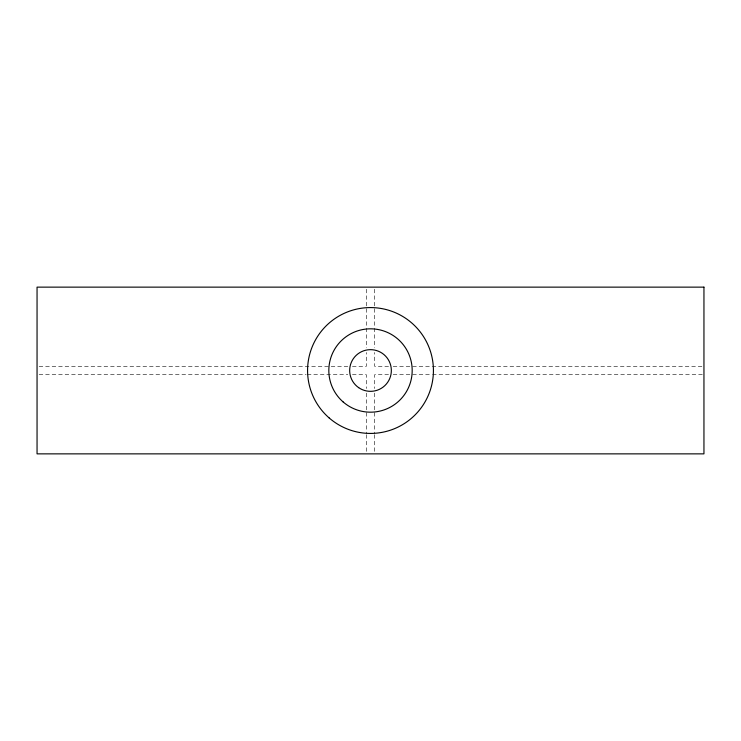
<?xml version="1.0" encoding="UTF-8"?>
<svg xmlns="http://www.w3.org/2000/svg" width="741" height="741" viewBox="0 0 741 741"><rect width="100%" height="100%" fill="white"/><g stroke="black" fill="none" stroke-linecap="round" stroke-linejoin="round"><path stroke-width="0.56" stroke-dasharray="3.71 2.78" d="M39.134 366.332L347.816 366.332M352.447 366.332L366.332 366.332L366.332 352.484M388.553 366.332L374.668 366.332L374.668 352.484M393.184 366.332L702.913 366.332M39.134 374.668L306.172 374.668M307.33 374.668L347.816 374.668M352.447 374.668L366.332 374.668L366.332 388.516M388.553 374.668L374.668 374.668L374.668 388.516M393.184 374.668L431.364 374.668M432.522 374.668L702.913 374.668M374.668 289.222L374.668 347.862M374.668 393.138L374.668 433.531M374.668 434.689L374.668 452.825M366.332 289.222L366.332 347.862M366.332 393.138L366.332 433.531M366.332 434.689L366.332 452.825"/><path stroke-width="1.11" d="M703.95 287.137L37.05 287.137L37.05 453.863L703.95 453.863L703.95 287.137M329.226 417.998A62.92 62.92 0 0 0 432.272 382.495A62.92 62.92 0 0 0 350.002 311.007A62.92 62.92 0 0 0 329.226 417.998M358.672 387.654A20.841 20.841 0 0 0 391.276 372.167A20.841 20.841 0 0 0 361.552 351.679A20.841 20.841 0 0 0 358.672 387.654M343.166 401.965A41.681 41.681 0 0 0 411.422 378.447A41.681 41.681 0 0 0 356.921 331.097A41.681 41.681 0 0 0 343.166 401.965"/></g></svg>
